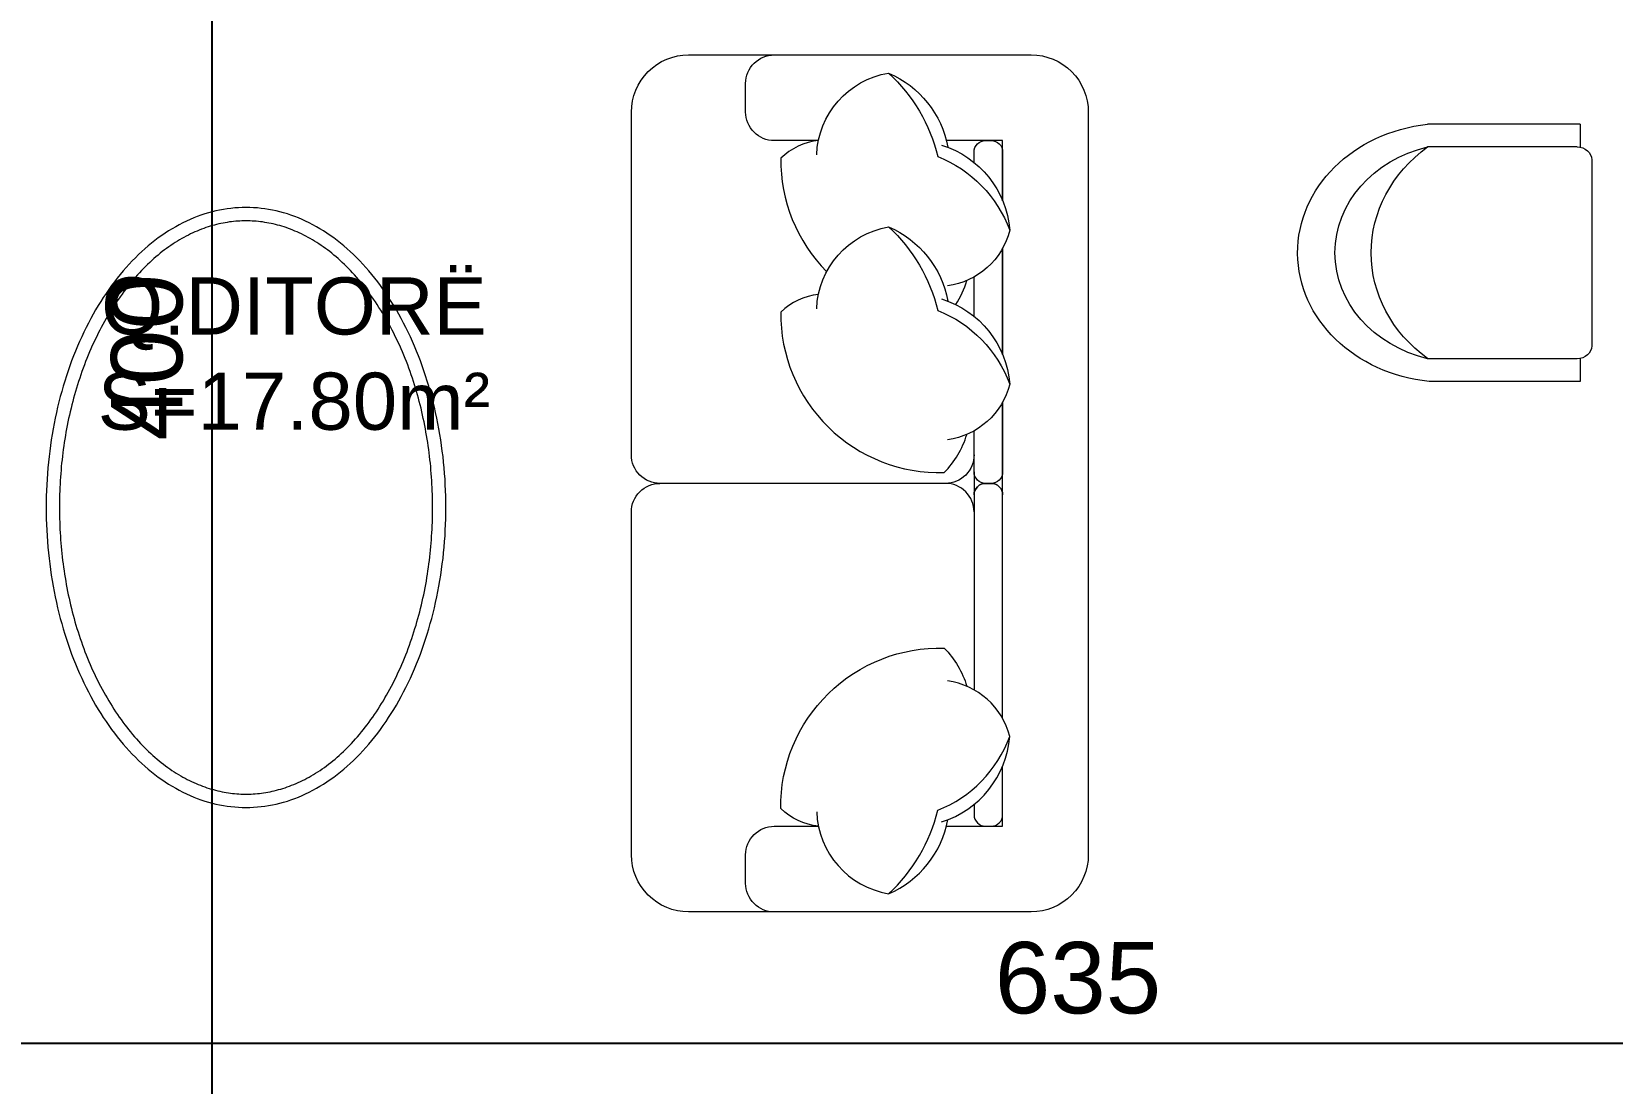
# Model space of a CAD drawing. Header units: centimetres. Extents: x 86156 to 91557, y -55119 to -48172.
# Drawn here: x 87218 to 87494.8, y -50259.4 to -50075.4 of the extents above; entities that cross this region are included whole.
import ezdxf

# ---------------------------------------------------------------- set-up
doc = ezdxf.new("R2010")
doc.units = ezdxf.units.CM
doc.header["$LTSCALE"] = 50
doc.header["$MEASUREMENT"] = 0
doc.layers.get('0').update_dxf_attribs({"color": 8})
for name, color, linetype, lineweight in [('BETON HACHURE', 253, 'Continuous', 13), ('mobilimi', 8, 'Continuous', 9), ('WINDOWS', 21, 'Continuous', 5)]:
    doc.layers.add(name, color=color, linetype=linetype, lineweight=lineweight)
doc.layers.add('COTE 50ème', color=1, linetype='Continuous')
doc.layers.add('DEMOL', color=7, linetype='Continuous', lineweight=60, true_color=0x997300)
doc.styles.add('RS_TEXT_1.50', font='arial.ttf', dxfattribs={"height": 12.5})
doc.styles.add('RS_TXT_50', font='arial.ttf', dxfattribs={"height": 12.5})
doc.dimstyles.new('RS_50CM_LINEAIRE', dxfattribs={"dimscale": 5, "dimtxt": 12.5, "dimasz": 1.5, "dimexe": 1, "dimexo": 2.5, "dimgap": 1, "dimtad": 1, "dimdec": 1, "dimrnd": 0.5, "dimdsep": 46, "dimtxsty": 'RS_TXT_50', "dimblk1": 'ARCHTICK', "dimblk2": 'ARCHTICK', "dimsah": 1, "dimcen": 2.5, "dimdle": 1, "dimclrt": 4, "dimadec": 0, "dimazin": 2, "dimtfac": 1, "dimtdec": 1, "dimtix": 1, "dimtmove": 2, "dimatfit": 3, "dimfxl": 1, "dimtolj": 1, "dimtzin": 0, "dimarcsym": 0})

# ---------------------------------------------------------------- blocks, each defined once
blk = doc.blocks.new('1111')
at = {"layer": 'mobilimi'}
for p, q in [((7498090.66, 4737224.66), (7498067.1, 4737224.66)), ((7498090.66, 4737221.1), (7498090.66, 4737224.66)), ((7498090.15, 4737221.13), (7498066.85, 4737221.13)), ((7498092.44, 4737190.14), (7498092.44, 4737219.13)), ((7498090.15, 4737188.14), (7498066.85, 4737188.14)), ((7498090.66, 4737184.61), (7498090.66, 4737188.14)), ((7498090.66, 4737184.61), (7498066.85, 4737184.61))]:
    blk.add_line(p, q, dxfattribs=at)
for centre, major_axis, start_param, end_param in [((7498069.68, 4737204.62), (-23.08, 0), -1.458692, 1.447759), ((7498071.99, 4737204.63), (-19.57, 0), -1.304651, 1.304651), ((7498082.73, 4737204.63), (24.67, 0), 2.270248, 4.012938), ((7498090.15, 4737219.13), (-2.29, 0), 3.141593, 4.712389), ((7498090.15, 4737190.14), (2.29, 0), 4.712389, 6.283185)]:
    blk.add_ellipse(centre, major_axis=major_axis, ratio=0.87377, start_param=start_param, end_param=end_param, dxfattribs=at)
blk = doc.blocks.new('_ArchTick')
at = {"color": 0, "linetype": 'ByBlock', "const_width": 0.15}
blk.add_lwpolyline([(-0.5, -0.5), (0.5, 0.5)], dxfattribs=at)
blk = doc.blocks.new('*D1355')
at = {"layer": 'COTE 50ème', "color": 0, "lineweight": -2, "ltscale": 0.5, "transparency": 16777216}
for p, q in [((87249.66, -50337.37), (87249.66, -49927.37)), ((87306.25, -49932.37), (87244.66, -49932.37)), ((87263.25, -50332.37), (87244.66, -50332.37))]:
    blk.add_line(p, q, dxfattribs=at)
at = {"layer": 'Defpoints', "color": 0, "ltscale": 0.5, "transparency": 16777216}
for p in [(87249.66, -49932.37), (87318.75, -49932.37), (87275.75, -50332.37)]:
    blk.add_point(p, dxfattribs=at)
at = {"layer": 'COTE 50ème', "color": 0, "lineweight": -2, "ltscale": 0.5, "transparency": 16777216, "xscale": 7.5, "yscale": 7.5, "zscale": 7.5}
for p, rotation in [((87249.66, -49932.37), 90), ((87249.66, -50332.37), 270)]:
    blk.add_blockref('_ArchTick', p, dxfattribs=dict(at, rotation=rotation))
at = {"layer": 'COTE 50ème', "color": 4, "lineweight": 5, "ltscale": 0.5, "transparency": 16777216, "insert": (87238.28, -50132.37), "char_height": 12.5, "attachment_point": 5, "rotation": 90, "style": 'RS_TXT_50'}
blk.add_mtext('\\A1;400', dxfattribs=at)
blk = doc.blocks.new('*D1629')
at = {"layer": 'COTE 50ème', "color": 0, "lineweight": -2, "ltscale": 0.5, "transparency": 16777216}
for p, q in [((87083.75, -50299.87), (87083.75, -50247.41)), ((87718.75, -50267.94), (87718.75, -50247.41)), ((87078.75, -50252.41), (87723.75, -50252.41))]:
    blk.add_line(p, q, dxfattribs=at)
at = {"layer": 'Defpoints', "color": 0, "ltscale": 0.5, "transparency": 16777216}
for p in [(87718.75, -50252.41), (87718.75, -50280.44), (87083.75, -50312.37)]:
    blk.add_point(p, dxfattribs=at)
at = {"layer": 'COTE 50ème', "color": 0, "lineweight": -2, "ltscale": 0.5, "transparency": 16777216, "xscale": 7.5, "yscale": 7.5, "zscale": 7.5, "rotation": 180}
blk.add_blockref('_ArchTick', (87083.75, -50252.41), dxfattribs=at)
at = {"layer": 'COTE 50ème', "color": 0, "lineweight": -2, "ltscale": 0.5, "transparency": 16777216, "xscale": 7.5, "yscale": 7.5, "zscale": 7.5}
blk.add_blockref('_ArchTick', (87718.75, -50252.41), dxfattribs=at)
at = {"layer": 'COTE 50ème', "color": 4, "lineweight": 5, "ltscale": 0.5, "transparency": 16777216, "insert": (87401.25, -50241.02), "char_height": 12.5, "attachment_point": 5, "style": 'RS_TXT_50'}
blk.add_mtext('\\A1;635', dxfattribs=at)

msp = doc.modelspace()

# ---------------------------------------------------------------- hatches: boundary and pattern name
at = {"layer": 'BETON HACHURE', "ltscale": 0.5, "transparency": 33554559}
h = msp.add_hatch(color=256, dxfattribs=at)
h.dxf.hatch_style = 1
h.paths.add_polyline_path([(89857.95, -49968.55), (89601.54, -49712.14), (89017.58, -49863.16), (88999.75, -49863.16), (88314.75, -49713.17), (88293.27, -49713.16), (87031.8, -49846.89), (86857.57, -50021.45), (86757.23, -51272.48), (86839.4, -52045.38), (86669.47, -52571.17), (86746.67, -53900.72), (86983.5, -54130.12), (88279.55, -54131.55), (88279.55, -54261.56), (89504.55, -54261.56), (89504.55, -54401.56), (90492.95, -54401.56), (90492.95, -51921.06), (89857.95, -51772.6)])
h.paths.add_polyline_path([(89837.95, -51788.46), (90472.95, -51936.92), (90472.95, -54381.56), (89524.55, -54381.56), (89524.55, -54241.56), (88299.55, -54241.56), (88299.55, -54111.57), (86991.6, -54110.13), (86766.18, -53891.78), (86689.65, -52573.76), (86859.73, -52047.49), (86777.31, -51272.22), (86876.91, -50030.38), (87040.95, -49866.03), (88294.32, -49733.16), (88312.58, -49733.17), (88997.58, -49883.16), (89020.13, -49883.16), (89595.48, -49734.36), (89837.95, -49976.84)], flags=16)
at = {"layer": 'WINDOWS'}
h = msp.add_hatch(color=140, dxfattribs=at)
h.dxf.hatch_style = 1
h.paths.add_polyline_path([(89018.83, -49872.96), (88998.69, -49872.96), (88313.69, -49722.97), (88293.78, -49722.96), (87036.29, -49856.27), (86867.05, -50025.82), (86767.07, -51272.35), (86849.36, -52046.42), (86679.36, -52572.44), (86756.23, -53896.34), (86987.47, -54120.32), (88289.35, -54121.76), (88289.35, -54251.76), (89514.35, -54251.76), (89514.35, -54391.76), (90483.15, -54391.76), (90483.15, -51928.83), (89848.15, -51780.37), (89848.15, -49972.61), (89598.57, -49723.03)])
h.paths.add_polyline_path([(89597.96, -49725.25), (89846.15, -49973.44), (89846.15, -51781.96), (90481.15, -51930.42), (90481.15, -54389.76), (89516.35, -54389.76), (89516.35, -54249.76), (88291.35, -54249.76), (88291.35, -54119.77), (86988.28, -54118.32), (86758.18, -53895.45), (86681.38, -52572.7), (86851.4, -52046.63), (86769.08, -51272.33), (86868.98, -50026.72), (87037.2, -49858.18), (88293.89, -49724.96), (88313.47, -49724.97), (88998.47, -49874.96), (89019.08, -49874.96)], flags=16)

# ---------------------------------------------------------------- linework, layer by layer
at = {"layer": 'mobilimi'}
for points in [[(87323.06, -50159.42, -0.414214), (87328.06, -50154.42, -0.414214), (87323.06, -50149.42), (87323.06, -50089.42, -0.414214), (87333.06, -50079.42), (87393.06, -50079.42, -0.414214), (87403.06, -50089.42), (87403.06, -50219.42, -0.414214), (87393.06, -50229.42), (87333.06, -50229.42, -0.414214), (87323.06, -50219.42), (87323.06, -50159.42, -0.414214), (87328.06, -50154.42, -0.414214), (87323.06, -50149.42)], [(87355.8, -50094.42), (87348.06, -50094.42, -0.414214), (87343.06, -50089.42), (87343.06, -50084.42, -0.414214), (87348.06, -50079.42)], [(87355.5, -50096.93, -0.356772), (87368.1, -50082.61, -0.249542), (87378.49, -50095.59, 9.61688)], [(87368.1, -50082.61, -0.14773), (87376.7, -50097.22, -0.213343), (87389.3, -50110.11, -0.178662)], [(87355.81, -50094.41, 0.165541), (87349.2, -50097.51, 0.200231), (87357.24, -50117.35, 0.121523)], [(87377.38, -50095.2, -0.306663), (87389.3, -50110.11, -0.30633), (87378.41, -50119.86, 0.872847)], [(87388.06, -50104.94), (87388.06, -50094.42), (87378.23, -50094.42, -0.414214)], [(87383.06, -50098.24), (87383.06, -50096.42, -0.414214), (87385.06, -50094.42), (87386.06, -50094.42, -0.414214), (87388.06, -50096.42)], [(87388.06, -50096.42), (87388.06, -50104.94, -0.414214)], [(87355.5, -50123.87, -0.356772), (87368.1, -50109.54, -0.249542), (87378.49, -50122.52, 9.61688)], [(87368.1, -50109.54, -0.14773), (87376.7, -50124.15, -0.213343), (87389.3, -50137.05, -0.178662)], [(87388.06, -50113.26), (87388.06, -50131.88, -0.414214)], [(87383.06, -50125.17), (87383.06, -50118.3, -0.414214)], [(87355.81, -50121.35, 0.165541), (87349.2, -50124.44, 0.425989), (87377.84, -50152.52, 0.121523), (87381.79, -50145.86, -7.115464)], [(87379.84, -50123.11, 0.071865), (87381.79, -50118.92, -7.115464)], [(87377.38, -50122.14, -0.306663), (87389.3, -50137.05, -0.30633), (87378.41, -50146.79, 0.872847)], [(87388.06, -50140.2), (87388.06, -50152.42, -0.414214), (87386.06, -50154.42), (87385.06, -50154.42, -0.414214), (87383.06, -50152.42), (87383.06, -50145.23, -0.414214)], [(87383.06, -50149.42, -0.414214), (87378.06, -50154.42), (87328.06, -50154.42, -0.414214)], [(87383.06, -50149.42, -0.414214), (87378.06, -50154.42)], [(87383.06, -50159.42, 0.414214), (87378.06, -50154.42), (87328.06, -50154.42, 0.414214)], [(87383.06, -50159.42, 0.414214), (87378.06, -50154.42)], [(87388.06, -50195.59), (87388.06, -50156.42, 0.414214), (87386.06, -50154.42), (87385.06, -50154.42, 0.414214), (87383.06, -50156.42), (87383.06, -50190.55, 0.414214)], [(87355.81, -50214.43, -0.165541), (87349.2, -50211.34, -0.425989), (87377.84, -50183.26, -0.121523), (87381.79, -50189.93, 7.115464)], [(87377.38, -50213.65, 0.306663), (87389.3, -50198.73, 0.30633), (87378.41, -50188.99, -0.872847)], [(87368.1, -50226.24, 0.14773), (87376.7, -50211.63, 0.213343), (87389.3, -50198.73, 0.178662)], [(87388.06, -50212.42), (87388.06, -50203.9, 0.414214)], [(87355.5, -50211.91, 0.356772), (87368.1, -50226.24, 0.249542), (87378.49, -50213.26, -9.61688)], [(87383.06, -50210.61), (87383.06, -50212.42, 0.414214), (87385.06, -50214.42), (87386.06, -50214.42, 0.414214), (87388.06, -50212.42)], [(87348.06, -50229.42, -0.414214), (87343.06, -50224.42), (87343.06, -50219.42, -0.414214), (87348.06, -50214.42), (87355.8, -50214.42)]]:
    msp.add_lwpolyline(points, format="xyb", dxfattribs=at)
for points in [[(87388.06, -50131.88), (87388.06, -50113.26)], [(87388.06, -50195.59), (87388.06, -50140.2)], [(87378.23, -50214.42), (87388.06, -50214.42), (87388.06, -50203.9)]]:
    msp.add_lwpolyline(points, dxfattribs=at)
msp.add_lwpolyline([(87388.06, -50156.42), (87388.06, -50152.42, -0.414214), (87386.06, -50154.42), (87385.06, -50154.42, -0.414214), (87383.06, -50152.42), (87383.06, -50156.42, -0.414214), (87385.06, -50154.42), (87386.06, -50154.42, -0.414214)], format="xyb", close=True, dxfattribs=at)
for points in [[(87255.57, -50106.14, 0), (87254.91, -50106.15, 0), (87254.25, -50106.18, 0), (87253.59, -50106.22, 0), (87252.93, -50106.29, 0), (87252.27, -50106.37, 0), (87251.61, -50106.48, 0), (87250.95, -50106.6, 0), (87250.29, -50106.74, 0), (87249.64, -50106.9, 0), (87248.99, -50107.08, 0), (87248.34, -50107.27, 0), (87247.69, -50107.49, 0), (87247.05, -50107.72, 0), (87246.41, -50107.97, 0), (87245.77, -50108.24, 0), (87245.14, -50108.53, 0), (87244.51, -50108.83, 0), (87243.88, -50109.16, 0), (87243.26, -50109.5, 0), (87242.64, -50109.86, 0), (87242.03, -50110.23, 0), (87241.42, -50110.62, 0), (87240.81, -50111.03, 0), (87240.22, -50111.46, 0), (87239.62, -50111.91, 0), (87239.04, -50112.37, 0), (87238.46, -50112.85, 0), (87237.88, -50113.34, 0), (87237.31, -50113.85, 0), (87236.75, -50114.38, 0), (87236.2, -50114.92, 0), (87235.65, -50115.48, 0), (87235.11, -50116.05, 0), (87234.57, -50116.64, 0), (87234.05, -50117.24, 0), (87233.53, -50117.86, 0), (87233.02, -50118.49, 0), (87232.52, -50119.14, 0), (87232.02, -50119.8, 0), (87231.54, -50120.48, 0), (87231.06, -50121.17, 0), (87230.59, -50121.87, 0), (87230.13, -50122.58, 0), (87229.68, -50123.31, 0), (87229.24, -50124.05, 0), (87228.81, -50124.81, 0), (87228.39, -50125.57, 0), (87227.97, -50126.35, 0), (87227.57, -50127.14, 0), (87227.18, -50127.94, 0), (87226.8, -50128.75, 0), (87226.43, -50129.58, 0), (87226.06, -50130.41, 0), (87225.71, -50131.25, 0), (87225.37, -50132.1, 0), (87225.04, -50132.97, 0), (87224.73, -50133.84, 0), (87224.42, -50134.72, 0), (87224.12, -50135.6, 0), (87223.84, -50136.5, 0), (87223.56, -50137.41, 0), (87223.3, -50138.32, 0), (87223.05, -50139.24, 0), (87222.81, -50140.17, 0), (87222.58, -50141.1, 0), (87222.37, -50142.04, 0), (87222.17, -50142.98, 0), (87221.97, -50143.94, 0), (87221.79, -50144.89, 0), (87221.63, -50145.85, 0), (87221.47, -50146.82, 0), (87221.33, -50147.79, 0), (87221.2, -50148.76, 0), (87221.08, -50149.74, 0), (87220.97, -50150.72, 0), (87220.88, -50151.7, 0), (87220.8, -50152.69, 0), (87220.73, -50153.68, 0), (87220.67, -50154.67, 0), (87220.63, -50155.66, 0), (87220.6, -50156.65, 0), (87220.58, -50157.65, 0), (87220.57, -50158.64, 0), (87220.58, -50159.63, 0), (87220.6, -50160.63, 0), (87220.63, -50161.62, 0), (87220.67, -50162.61, 0), (87220.73, -50163.6, 0), (87220.8, -50164.59, 0), (87220.88, -50165.57, 0), (87220.97, -50166.56, 0), (87221.08, -50167.54, 0), (87221.2, -50168.52, 0), (87221.33, -50169.49, 0), (87221.47, -50170.46, 0), (87221.63, -50171.43, 0), (87221.79, -50172.39, 0), (87221.97, -50173.34, 0), (87222.17, -50174.29, 0), (87222.37, -50175.24, 0), (87222.58, -50176.18, 0), (87222.81, -50177.11, 0), (87223.05, -50178.04, 0), (87223.3, -50178.96, 0), (87223.56, -50179.87, 0), (87223.84, -50180.78, 0), (87224.12, -50181.67, 0), (87224.42, -50182.56, 0), (87224.73, -50183.44, 0), (87225.04, -50184.31, 0), (87225.37, -50185.18, 0), (87225.71, -50186.03, 0), (87226.06, -50186.87, 0), (87226.43, -50187.7, 0), (87226.8, -50188.53, 0), (87227.18, -50189.34, 0), (87227.57, -50190.14, 0), (87227.97, -50190.93, 0), (87228.39, -50191.7, 0), (87228.81, -50192.47, 0), (87229.24, -50193.22, 0), (87229.68, -50193.97, 0), (87230.13, -50194.69, 0), (87230.59, -50195.41, 0), (87231.06, -50196.11, 0), (87231.54, -50196.8, 0), (87232.02, -50197.48, 0), (87232.52, -50198.14, 0), (87233.02, -50198.79, 0), (87233.53, -50199.42, 0), (87234.05, -50200.04, 0), (87234.57, -50200.64, 0), (87235.11, -50201.23, 0), (87235.65, -50201.8, 0), (87236.2, -50202.36, 0), (87236.75, -50202.9, 0), (87237.31, -50203.43, 0), (87237.88, -50203.94, 0), (87238.46, -50204.43, 0), (87239.04, -50204.91, 0), (87239.62, -50205.37, 0), (87240.22, -50205.82, 0), (87240.81, -50206.24, 0), (87241.42, -50206.65, 0), (87242.03, -50207.05, 0), (87242.64, -50207.42, 0), (87243.26, -50207.78, 0), (87243.88, -50208.12, 0), (87244.51, -50208.45, 0), (87245.14, -50208.75, 0), (87245.77, -50209.04, 0), (87246.41, -50209.31, 0), (87247.05, -50209.56, 0), (87247.69, -50209.79, 0), (87248.34, -50210.01, 0), (87248.99, -50210.2, 0), (87249.64, -50210.38, 0), (87250.29, -50210.54, 0), (87250.95, -50210.68, 0), (87251.61, -50210.8, 0), (87252.27, -50210.9, 0), (87252.93, -50210.99, 0), (87253.59, -50211.05, 0), (87254.25, -50211.1, 0), (87254.91, -50211.13, 0), (87255.57, -50211.14, 0), (87256.24, -50211.13, 0), (87256.9, -50211.1, 0), (87257.56, -50211.05, 0), (87258.22, -50210.99, 0), (87258.88, -50210.9, 0), (87259.54, -50210.8, 0), (87260.2, -50210.68, 0), (87260.85, -50210.54, 0), (87261.51, -50210.38, 0), (87262.16, -50210.2, 0), (87262.81, -50210.01, 0), (87263.45, -50209.79, 0), (87264.1, -50209.56, 0), (87264.74, -50209.31, 0), (87265.38, -50209.04, 0), (87266.01, -50208.75, 0), (87266.64, -50208.45, 0), (87267.27, -50208.12, 0), (87267.89, -50207.78, 0), (87268.51, -50207.42, 0), (87269.12, -50207.05, 0), (87269.73, -50206.65, 0), (87270.33, -50206.24, 0), (87270.93, -50205.82, 0), (87271.52, -50205.37, 0), (87272.11, -50204.91, 0), (87272.69, -50204.43, 0), (87273.26, -50203.94, 0), (87273.83, -50203.43, 0), (87274.39, -50202.9, 0), (87274.95, -50202.36, 0), (87275.5, -50201.8, 0), (87276.04, -50201.23, 0), (87276.57, -50200.64, 0), (87277.1, -50200.04, 0), (87277.62, -50199.42, 0), (87278.13, -50198.79, 0), (87278.63, -50198.14, 0), (87279.12, -50197.48, 0), (87279.61, -50196.8, 0), (87280.09, -50196.11, 0), (87280.55, -50195.41, 0), (87281.01, -50194.69, 0), (87281.46, -50193.97, 0), (87281.91, -50193.22, 0), (87282.34, -50192.47, 0), (87282.76, -50191.7, 0), (87283.17, -50190.93, 0), (87283.57, -50190.14, 0), (87283.97, -50189.34, 0), (87284.35, -50188.53, 0), (87284.72, -50187.7, 0), (87285.08, -50186.87, 0), (87285.43, -50186.03, 0), (87285.77, -50185.18, 0), (87286.1, -50184.31, 0), (87286.42, -50183.44, 0), (87286.73, -50182.56, 0), (87287.02, -50181.67, 0), (87287.31, -50180.78, 0), (87287.58, -50179.87, 0), (87287.84, -50178.96, 0), (87288.1, -50178.04, 0), (87288.33, -50177.11, 0), (87288.56, -50176.18, 0), (87288.78, -50175.24, 0), (87288.98, -50174.29, 0), (87289.17, -50173.34, 0), (87289.35, -50172.39, 0), (87289.52, -50171.43, 0), (87289.67, -50170.46, 0), (87289.82, -50169.49, 0), (87289.95, -50168.52, 0), (87290.07, -50167.54, 0), (87290.17, -50166.56, 0), (87290.27, -50165.57, 0), (87290.35, -50164.59, 0), (87290.42, -50163.6, 0), (87290.47, -50162.61, 0), (87290.52, -50161.62, 0), (87290.55, -50160.63, 0), (87290.57, -50159.63, 0), (87290.57, -50158.64, 0), (87290.57, -50157.65, 0), (87290.55, -50156.65, 0), (87290.52, -50155.66, 0), (87290.47, -50154.67, 0), (87290.42, -50153.68, 0), (87290.35, -50152.69, 0), (87290.27, -50151.7, 0), (87290.17, -50150.72, 0), (87290.07, -50149.74, 0), (87289.95, -50148.76, 0), (87289.82, -50147.79, 0), (87289.67, -50146.82, 0), (87289.52, -50145.85, 0), (87289.35, -50144.89, 0), (87289.17, -50143.94, 0), (87288.98, -50142.98, 0), (87288.78, -50142.04, 0), (87288.56, -50141.1, 0), (87288.33, -50140.17, 0), (87288.1, -50139.24, 0), (87287.84, -50138.32, 0), (87287.58, -50137.41, 0), (87287.31, -50136.5, 0), (87287.02, -50135.6, 0), (87286.73, -50134.72, 0), (87286.42, -50133.84, 0), (87286.1, -50132.97, 0), (87285.77, -50132.1, 0), (87285.43, -50131.25, 0), (87285.08, -50130.41, 0), (87284.72, -50129.58, 0), (87284.35, -50128.75, 0), (87283.97, -50127.94, 0), (87283.57, -50127.14, 0), (87283.17, -50126.35, 0), (87282.76, -50125.57, 0), (87282.34, -50124.81, 0), (87281.91, -50124.05, 0), (87281.46, -50123.31, 0), (87281.01, -50122.58, 0), (87280.55, -50121.87, 0), (87280.09, -50121.17, 0), (87279.61, -50120.48, 0), (87279.12, -50119.8, 0), (87278.63, -50119.14, 0), (87278.13, -50118.49, 0), (87277.62, -50117.86, 0), (87277.1, -50117.24, 0), (87276.57, -50116.64, 0), (87276.04, -50116.05, 0), (87275.5, -50115.48, 0), (87274.95, -50114.92, 0), (87274.39, -50114.38, 0), (87273.83, -50113.85, 0), (87273.26, -50113.34, 0), (87272.69, -50112.85, 0), (87272.11, -50112.37, 0), (87271.52, -50111.91, 0), (87270.93, -50111.46, 0), (87270.33, -50111.03, 0), (87269.73, -50110.62, 0), (87269.12, -50110.23, 0), (87268.51, -50109.86, 0), (87267.89, -50109.5, 0), (87267.27, -50109.16, 0), (87266.64, -50108.83, 0), (87266.01, -50108.53, 0), (87265.38, -50108.24, 0), (87264.74, -50107.97, 0), (87264.1, -50107.72, 0), (87263.45, -50107.49, 0), (87262.81, -50107.27, 0), (87262.16, -50107.08, 0), (87261.51, -50106.9, 0), (87260.85, -50106.74, 0), (87260.2, -50106.6, 0), (87259.54, -50106.48, 0), (87258.88, -50106.37, 0), (87258.22, -50106.29, 0), (87257.56, -50106.22, 0), (87256.9, -50106.18, 0), (87256.24, -50106.15, 0), (87255.57, -50106.14, 0)], [(87255.57, -50108.47, 0), (87255.21, -50108.48, 0), (87254.86, -50108.48, 0), (87254.49, -50108.5, 0), (87254.13, -50108.52, 0), (87253.77, -50108.55, 0), (87253.4, -50108.59, 0), (87253.03, -50108.63, 0), (87252.67, -50108.67, 0), (87252.3, -50108.73, 0), (87251.92, -50108.79, 0), (87251.55, -50108.86, 0), (87251.18, -50108.93, 0), (87250.8, -50109.02, 0), (87250.43, -50109.11, 0), (87250.05, -50109.2, 0), (87249.68, -50109.31, 0), (87249.3, -50109.42, 0), (87248.92, -50109.54, 0), (87248.54, -50109.66, 0), (87248.16, -50109.8, 0), (87247.78, -50109.94, 0), (87247.39, -50110.09, 0), (87247.01, -50110.25, 0), (87246.63, -50110.41, 0), (87246.24, -50110.59, 0), (87245.86, -50110.77, 0), (87245.48, -50110.96, 0), (87245.1, -50111.15, 0), (87244.71, -50111.36, 0), (87244.33, -50111.57, 0), (87243.95, -50111.79, 0), (87243.57, -50112.02, 0), (87243.18, -50112.26, 0), (87242.8, -50112.51, 0), (87242.42, -50112.76, 0), (87242.05, -50113.02, 0), (87241.67, -50113.29, 0), (87241.29, -50113.57, 0), (87240.92, -50113.86, 0), (87240.55, -50114.15, 0), (87240.17, -50114.45, 0), (87239.8, -50114.76, 0), (87239.44, -50115.08, 0), (87239.07, -50115.41, 0), (87238.71, -50115.74, 0), (87238.34, -50116.09, 0), (87237.98, -50116.44, 0), (87237.63, -50116.8, 0), (87237.27, -50117.17, 0), (87236.92, -50117.55, 0), (87236.57, -50117.94, 0), (87236.22, -50118.33, 0), (87235.87, -50118.73, 0), (87235.53, -50119.14, 0), (87235.19, -50119.55, 0), (87234.86, -50119.98, 0), (87234.52, -50120.41, 0), (87234.19, -50120.84, 0), (87233.87, -50121.29, 0), (87233.54, -50121.74, 0), (87233.22, -50122.2, 0), (87232.91, -50122.66, 0), (87232.59, -50123.13, 0), (87232.29, -50123.61, 0), (87231.98, -50124.09, 0), (87231.68, -50124.58, 0), (87231.38, -50125.07, 0), (87231.09, -50125.57, 0), (87230.8, -50126.08, 0), (87230.52, -50126.59, 0), (87230.24, -50127.11, 0), (87229.96, -50127.63, 0), (87229.69, -50128.15, 0), (87229.43, -50128.69, 0), (87229.17, -50129.22, 0), (87228.91, -50129.77, 0), (87228.66, -50130.31, 0), (87228.41, -50130.86, 0), (87228.17, -50131.42, 0), (87227.94, -50131.98, 0), (87227.71, -50132.55, 0), (87227.48, -50133.11, 0), (87227.27, -50133.69, 0), (87227.05, -50134.26, 0), (87226.84, -50134.84, 0), (87226.64, -50135.42, 0), (87226.45, -50136, 0), (87226.26, -50136.58, 0), (87226.07, -50137.16, 0), (87225.89, -50137.75, 0), (87225.72, -50138.33, 0), (87225.55, -50138.92, 0), (87225.39, -50139.51, 0), (87225.23, -50140.1, 0), (87225.08, -50140.69, 0), (87224.93, -50141.28, 0), (87224.79, -50141.87, 0), (87224.65, -50142.47, 0), (87224.52, -50143.07, 0), (87224.4, -50143.66, 0), (87224.28, -50144.26, 0), (87224.16, -50144.86, 0), (87224.05, -50145.46, 0), (87223.95, -50146.06, 0), (87223.85, -50146.66, 0), (87223.75, -50147.26, 0), (87223.66, -50147.86, 0), (87223.58, -50148.47, 0), (87223.5, -50149.07, 0), (87223.43, -50149.67, 0), (87223.36, -50150.28, 0), (87223.29, -50150.89, 0), (87223.23, -50151.49, 0), (87223.18, -50152.1, 0), (87223.13, -50152.71, 0), (87223.09, -50153.31, 0), (87223.05, -50153.92, 0), (87223.01, -50154.53, 0), (87222.98, -50155.14, 0), (87222.96, -50155.75, 0), (87222.94, -50156.36, 0), (87222.92, -50156.96, 0), (87222.91, -50157.57, 0), (87222.91, -50158.18, 0), (87222.91, -50158.79, 0), (87222.91, -50159.4, 0), (87222.92, -50160.01, 0), (87222.93, -50160.62, 0), (87222.95, -50161.23, 0), (87222.97, -50161.84, 0), (87223, -50162.45, 0), (87223.03, -50163.05, 0), (87223.07, -50163.66, 0), (87223.11, -50164.27, 0), (87223.16, -50164.88, 0), (87223.21, -50165.48, 0), (87223.26, -50166.09, 0), (87223.33, -50166.7, 0), (87223.39, -50167.3, 0), (87223.46, -50167.91, 0), (87223.54, -50168.51, 0), (87223.62, -50169.11, 0), (87223.71, -50169.72, 0), (87223.8, -50170.32, 0), (87223.9, -50170.92, 0), (87224, -50171.52, 0), (87224.11, -50172.12, 0), (87224.22, -50172.72, 0), (87224.34, -50173.32, 0), (87224.46, -50173.92, 0), (87224.59, -50174.51, 0), (87224.72, -50175.11, 0), (87224.86, -50175.7, 0), (87225, -50176.29, 0), (87225.15, -50176.88, 0), (87225.31, -50177.48, 0), (87225.47, -50178.06, 0), (87225.63, -50178.65, 0), (87225.8, -50179.24, 0), (87225.98, -50179.82, 0), (87226.16, -50180.41, 0), (87226.35, -50180.99, 0), (87226.54, -50181.57, 0), (87226.74, -50182.15, 0), (87226.95, -50182.73, 0), (87227.16, -50183.31, 0), (87227.37, -50183.88, 0), (87227.6, -50184.45, 0), (87227.82, -50185.02, 0), (87228.05, -50185.58, 0), (87228.29, -50186.14, 0), (87228.54, -50186.69, 0), (87228.78, -50187.24, 0), (87229.04, -50187.78, 0), (87229.3, -50188.32, 0), (87229.56, -50188.86, 0), (87229.83, -50189.39, 0), (87230.1, -50189.91, 0), (87230.38, -50190.43, 0), (87230.66, -50190.95, 0), (87230.95, -50191.46, 0), (87231.24, -50191.96, 0), (87231.53, -50192.46, 0), (87231.83, -50192.95, 0), (87232.13, -50193.43, 0), (87232.44, -50193.91, 0), (87232.75, -50194.39, 0), (87233.06, -50194.85, 0), (87233.38, -50195.31, 0), (87233.7, -50195.77, 0), (87234.03, -50196.21, 0), (87234.36, -50196.65, 0), (87234.69, -50197.09, 0), (87235.02, -50197.51, 0), (87235.36, -50197.93, 0), (87235.7, -50198.35, 0), (87236.05, -50198.75, 0), (87236.39, -50199.15, 0), (87236.74, -50199.54, 0), (87237.09, -50199.92, 0), (87237.45, -50200.29, 0), (87237.8, -50200.66, 0), (87238.16, -50201.01, 0), (87238.52, -50201.36, 0), (87238.89, -50201.7, 0), (87239.25, -50202.04, 0), (87239.62, -50202.36, 0), (87239.99, -50202.67, 0), (87240.36, -50202.98, 0), (87240.73, -50203.28, 0), (87241.11, -50203.57, 0), (87241.48, -50203.85, 0), (87241.86, -50204.12, 0), (87242.24, -50204.39, 0), (87242.61, -50204.65, 0), (87242.99, -50204.9, 0), (87243.37, -50205.14, 0), (87243.76, -50205.37, 0), (87244.14, -50205.6, 0), (87244.52, -50205.81, 0), (87244.9, -50206.02, 0), (87245.29, -50206.22, 0), (87245.67, -50206.42, 0), (87246.05, -50206.6, 0), (87246.44, -50206.78, 0), (87246.82, -50206.95, 0), (87247.2, -50207.11, 0), (87247.58, -50207.26, 0), (87247.97, -50207.41, 0), (87248.35, -50207.55, 0), (87248.73, -50207.68, 0), (87249.11, -50207.8, 0), (87249.49, -50207.92, 0), (87249.86, -50208.02, 0), (87250.24, -50208.12, 0), (87250.62, -50208.22, 0), (87250.99, -50208.3, 0), (87251.37, -50208.38, 0), (87251.74, -50208.45, 0), (87252.11, -50208.52, 0), (87252.48, -50208.58, 0), (87252.85, -50208.63, 0), (87253.22, -50208.67, 0), (87253.58, -50208.71, 0), (87253.95, -50208.74, 0), (87254.31, -50208.77, 0), (87254.67, -50208.79, 0), (87255.04, -50208.8, 0), (87255.39, -50208.81, 0), (87255.75, -50208.81, 0), (87256.11, -50208.8, 0), (87256.47, -50208.79, 0), (87256.83, -50208.77, 0), (87257.2, -50208.74, 0), (87257.56, -50208.71, 0), (87257.93, -50208.67, 0), (87258.3, -50208.63, 0), (87258.66, -50208.58, 0), (87259.03, -50208.52, 0), (87259.41, -50208.45, 0), (87259.78, -50208.38, 0), (87260.15, -50208.3, 0), (87260.53, -50208.22, 0), (87260.9, -50208.12, 0), (87261.28, -50208.02, 0), (87261.66, -50207.92, 0), (87262.04, -50207.8, 0), (87262.42, -50207.68, 0), (87262.8, -50207.55, 0), (87263.18, -50207.41, 0), (87263.56, -50207.26, 0), (87263.94, -50207.11, 0), (87264.33, -50206.95, 0), (87264.71, -50206.78, 0), (87265.09, -50206.6, 0), (87265.48, -50206.42, 0), (87265.86, -50206.22, 0), (87266.24, -50206.02, 0), (87266.62, -50205.81, 0), (87267.01, -50205.6, 0), (87267.39, -50205.37, 0), (87267.77, -50205.14, 0), (87268.15, -50204.9, 0), (87268.53, -50204.65, 0), (87268.91, -50204.39, 0), (87269.29, -50204.12, 0), (87269.66, -50203.85, 0), (87270.04, -50203.57, 0), (87270.41, -50203.28, 0), (87270.79, -50202.98, 0), (87271.16, -50202.67, 0), (87271.53, -50202.36, 0), (87271.89, -50202.04, 0), (87272.26, -50201.7, 0), (87272.62, -50201.36, 0), (87272.98, -50201.01, 0), (87273.34, -50200.66, 0), (87273.7, -50200.29, 0), (87274.05, -50199.92, 0), (87274.4, -50199.54, 0), (87274.75, -50199.15, 0), (87275.1, -50198.75, 0), (87275.44, -50198.35, 0), (87275.78, -50197.93, 0), (87276.12, -50197.51, 0), (87276.46, -50197.09, 0), (87276.79, -50196.65, 0), (87277.12, -50196.21, 0), (87277.44, -50195.77, 0), (87277.76, -50195.31, 0), (87278.08, -50194.85, 0), (87278.4, -50194.39, 0), (87278.71, -50193.91, 0), (87279.01, -50193.43, 0), (87279.32, -50192.95, 0), (87279.62, -50192.46, 0), (87279.91, -50191.96, 0), (87280.2, -50191.46, 0), (87280.49, -50190.95, 0), (87280.77, -50190.43, 0), (87281.05, -50189.91, 0), (87281.32, -50189.39, 0), (87281.59, -50188.86, 0), (87281.85, -50188.32, 0), (87282.11, -50187.78, 0), (87282.36, -50187.24, 0), (87282.61, -50186.69, 0), (87282.85, -50186.14, 0), (87283.09, -50185.58, 0), (87283.32, -50185.02, 0), (87283.55, -50184.45, 0), (87283.77, -50183.88, 0), (87283.99, -50183.31, 0), (87284.2, -50182.73, 0), (87284.4, -50182.15, 0), (87284.6, -50181.57, 0), (87284.79, -50180.99, 0), (87284.98, -50180.41, 0), (87285.16, -50179.82, 0), (87285.34, -50179.24, 0), (87285.51, -50178.65, 0), (87285.68, -50178.06, 0), (87285.84, -50177.48, 0), (87285.99, -50176.88, 0), (87286.14, -50176.29, 0), (87286.29, -50175.7, 0), (87286.43, -50175.11, 0), (87286.56, -50174.51, 0), (87286.69, -50173.92, 0), (87286.81, -50173.32, 0), (87286.93, -50172.72, 0), (87287.04, -50172.12, 0), (87287.15, -50171.52, 0), (87287.25, -50170.92, 0), (87287.35, -50170.32, 0), (87287.44, -50169.72, 0), (87287.52, -50169.11, 0), (87287.61, -50168.51, 0), (87287.68, -50167.91, 0), (87287.75, -50167.3, 0), (87287.82, -50166.7, 0), (87287.88, -50166.09, 0), (87287.94, -50165.48, 0), (87287.99, -50164.88, 0), (87288.04, -50164.27, 0), (87288.08, -50163.66, 0), (87288.12, -50163.05, 0), (87288.15, -50162.45, 0), (87288.17, -50161.84, 0), (87288.2, -50161.23, 0), (87288.21, -50160.62, 0), (87288.23, -50160.01, 0), (87288.24, -50159.4, 0), (87288.24, -50158.79, 0), (87288.24, -50158.18, 0), (87288.23, -50157.57, 0), (87288.22, -50156.96, 0), (87288.21, -50156.36, 0), (87288.19, -50155.75, 0), (87288.16, -50155.14, 0), (87288.13, -50154.53, 0), (87288.1, -50153.92, 0), (87288.06, -50153.31, 0), (87288.01, -50152.71, 0), (87287.96, -50152.1, 0), (87287.91, -50151.49, 0), (87287.85, -50150.89, 0), (87287.79, -50150.28, 0), (87287.72, -50149.67, 0), (87287.65, -50149.07, 0), (87287.57, -50148.47, 0), (87287.48, -50147.86, 0), (87287.39, -50147.26, 0), (87287.3, -50146.66, 0), (87287.2, -50146.06, 0), (87287.09, -50145.46, 0), (87286.98, -50144.86, 0), (87286.87, -50144.26, 0), (87286.75, -50143.66, 0), (87286.62, -50143.07, 0), (87286.49, -50142.47, 0), (87286.36, -50141.87, 0), (87286.22, -50141.28, 0), (87286.07, -50140.69, 0), (87285.92, -50140.1, 0), (87285.76, -50139.51, 0), (87285.6, -50138.92, 0), (87285.43, -50138.33, 0), (87285.25, -50137.75, 0), (87285.07, -50137.16, 0), (87284.89, -50136.58, 0), (87284.7, -50136, 0), (87284.5, -50135.42, 0), (87284.3, -50134.84, 0), (87284.09, -50134.26, 0), (87283.88, -50133.69, 0), (87283.66, -50133.11, 0), (87283.44, -50132.55, 0), (87283.21, -50131.98, 0), (87282.97, -50131.42, 0), (87282.73, -50130.86, 0), (87282.49, -50130.31, 0), (87282.24, -50129.77, 0), (87281.98, -50129.22, 0), (87281.72, -50128.69, 0), (87281.45, -50128.15, 0), (87281.18, -50127.63, 0), (87280.91, -50127.11, 0), (87280.63, -50126.59, 0), (87280.34, -50126.08, 0), (87280.06, -50125.57, 0), (87279.76, -50125.07, 0), (87279.47, -50124.58, 0), (87279.17, -50124.09, 0), (87278.86, -50123.61, 0), (87278.55, -50123.13, 0), (87278.24, -50122.66, 0), (87277.92, -50122.2, 0), (87277.6, -50121.74, 0), (87277.28, -50121.29, 0), (87276.95, -50120.84, 0), (87276.62, -50120.41, 0), (87276.29, -50119.98, 0), (87275.95, -50119.55, 0), (87275.61, -50119.14, 0), (87275.27, -50118.73, 0), (87274.93, -50118.33, 0), (87274.58, -50117.94, 0), (87274.23, -50117.55, 0), (87273.88, -50117.17, 0), (87273.52, -50116.8, 0), (87273.16, -50116.44, 0), (87272.8, -50116.09, 0), (87272.44, -50115.74, 0), (87272.08, -50115.41, 0), (87271.71, -50115.08, 0), (87271.34, -50114.76, 0), (87270.97, -50114.45, 0), (87270.6, -50114.15, 0), (87270.23, -50113.86, 0), (87269.85, -50113.57, 0), (87269.48, -50113.29, 0), (87269.1, -50113.02, 0), (87268.72, -50112.76, 0), (87268.34, -50112.51, 0), (87267.96, -50112.26, 0), (87267.58, -50112.02, 0), (87267.2, -50111.79, 0), (87266.82, -50111.57, 0), (87266.43, -50111.36, 0), (87266.05, -50111.15, 0), (87265.67, -50110.96, 0), (87265.28, -50110.77, 0), (87264.9, -50110.59, 0), (87264.52, -50110.41, 0), (87264.13, -50110.25, 0), (87263.75, -50110.09, 0), (87263.37, -50109.94, 0), (87262.99, -50109.8, 0), (87262.61, -50109.66, 0), (87262.23, -50109.54, 0), (87261.85, -50109.42, 0), (87261.47, -50109.31, 0), (87261.09, -50109.2, 0), (87260.72, -50109.11, 0), (87260.34, -50109.02, 0), (87259.97, -50108.93, 0), (87259.59, -50108.86, 0), (87259.22, -50108.79, 0), (87258.85, -50108.73, 0), (87258.48, -50108.67, 0), (87258.11, -50108.63, 0), (87257.74, -50108.59, 0), (87257.38, -50108.55, 0), (87257.01, -50108.52, 0), (87256.65, -50108.5, 0), (87256.29, -50108.48, 0), (87255.93, -50108.48, 0), (87255.57, -50108.47, 0)]]:
    msp.add_polyline3d(points, dxfattribs=at)

# ---------------------------------------------------------------- block references
at = {"layer": 'mobilimi', "xscale": -1.123327195006823, "yscale": 1.123327195006823, "zscale": 1.123327195006823, "rotation": 180}
msp.add_blockref('1111', (-8335319.94, 5271316.73), dxfattribs=at)

# ---------------------------------------------------------------- texts
at = {"layer": 'DEMOL', "lineweight": -2, "insert": (87263.97, -50131.77), "char_height": 10, "width": 93.9293, "attachment_point": 5, "style": 'RS_TEXT_1.50'}
msp.add_mtext('Q.DITORË\\PS=17.80m²', dxfattribs=at)

# ---------------------------------------------------------------- dimensions: what is measured, and where the dimension line sits
at = {"layer": 'COTE 50ème', "lineweight": 5, "ltscale": 0.5}
for base, p1, p2, angle, picture, middle in [((87249.66, -49932.37), (87275.75, -50332.37), (87318.75, -49932.37), 270, '*D1355', (87238.28, -50132.37)), ((87718.75, -50252.41), (87083.75, -50312.37), (87718.75, -50280.44), 180, '*D1629', (87401.25, -50241.02))]:
    dim = msp.add_linear_dim(base=base, p1=p1, p2=p2, angle=angle, dimstyle='RS_50CM_LINEAIRE', dxfattribs=at)
    dim.commit()
    dim.dimension.update_dxf_attribs({"geometry": picture, "text_midpoint": middle})

doc.saveas('drawing.dxf')
